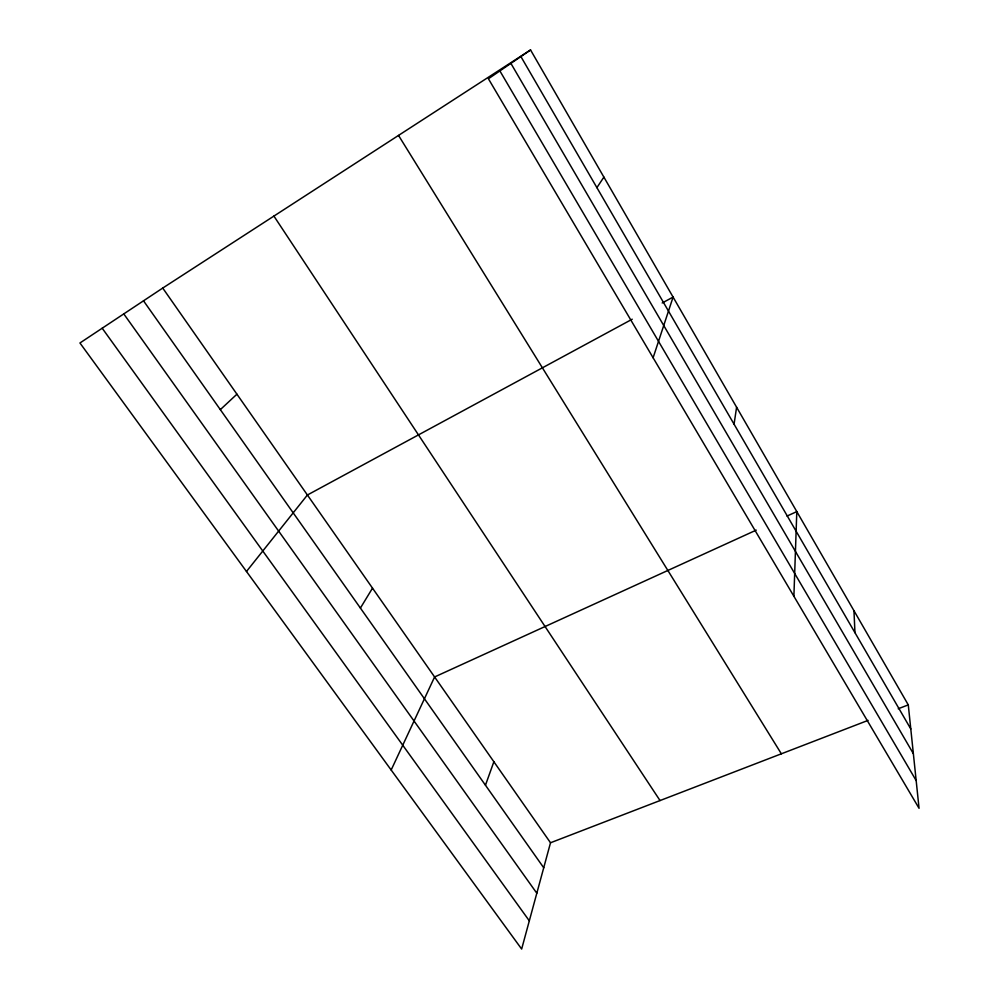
<?xml version="1.0" encoding="UTF-8"?>
<svg xmlns="http://www.w3.org/2000/svg" width="999" height="999" viewBox="0 0 999 999"><rect width="100%" height="100%" fill="white"/><g stroke="black" fill="none" stroke-linecap="round" stroke-linejoin="round"><path stroke-width="1.5" d="M793.893 596.266L796.802 511.6L787.012 516.071M734.065 424.188L736.6 407.205M162.737 288.062L550.511 842.769L521.653 949.05L79.945 342.982L162.737 288.062L530.544 49.95L908.278 704.882L919.055 808.303L488.411 78.759L530.544 49.95M653.109 357.767L673.089 297.09L662.187 302.984M485.464 785.226L493.868 761.738M391.171 770.004L434.602 676.96L756.243 530.119M360.402 608.066L372.515 588.136M596.903 187.637L603.896 177.11M246.478 571.478L307.405 495.005L632.242 319.193M220.329 409.64L236.925 394.193M550.511 842.769L868.056 720.391M898.226 708.766L908.278 704.882M102.198 328.221L529.32 920.828M123.776 313.898L536.813 893.218M143.506 300.811L543.731 867.769M273.913 216.084L660.039 800.561M398.526 135.414L781.355 753.795M499.887 70.917L916.17 780.581M510.901 63.387L913.361 753.658M520.891 56.556L910.788 728.97M853.958 610.689L854.957 632.679"/></g></svg>
